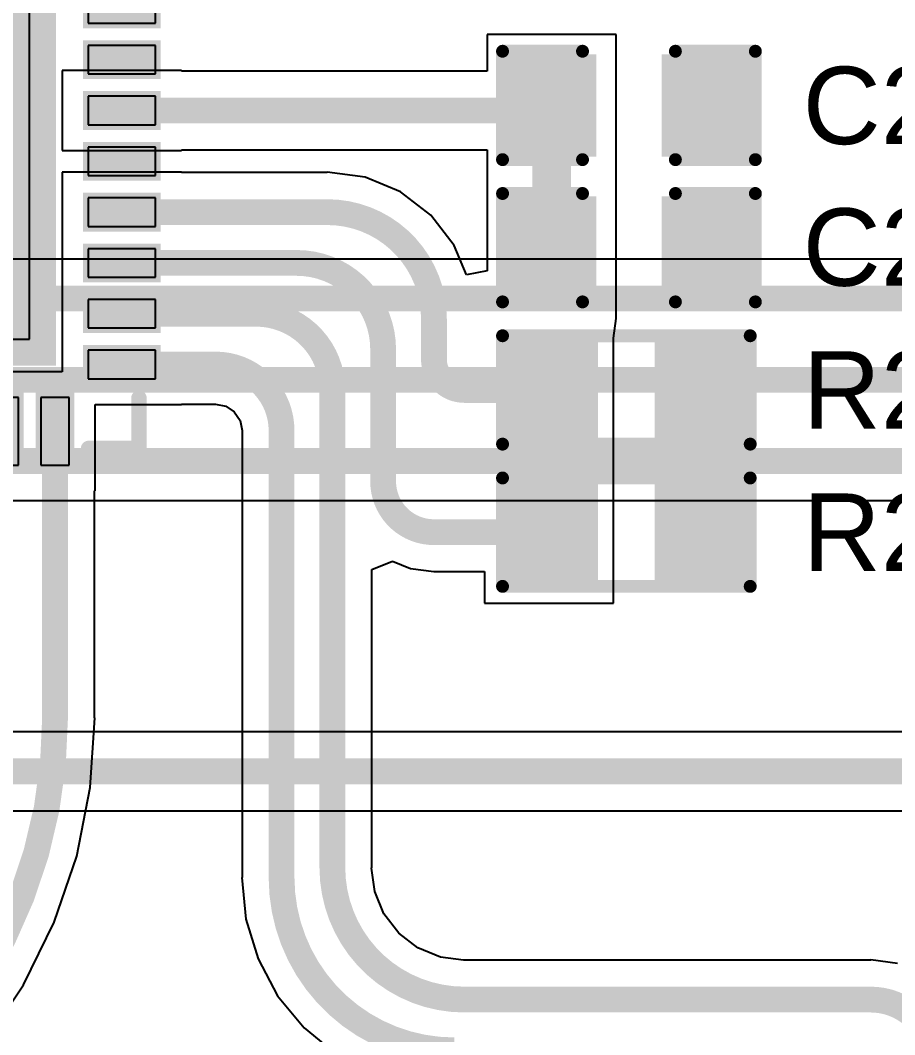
# Model space of a CAD drawing. Header units: inches. Extents: x -0.03 to 9.71, y 0.01 to 4.44.
# Drawn here: x 1.0405 to 1.3794, y 1.5218 to 1.9149 of the extents above; entities that cross this region are included whole.
import ezdxf

# ---------------------------------------------------------------- set-up
doc = ezdxf.new("R2010")
doc.units = ezdxf.units.IN
doc.header["$MEASUREMENT"] = 0
for name, color, linetype in [('Bottom Layer', 5, 'Continuous'), ('Top Layer', 1, 'Continuous'), ('Top Overlay', 2, 'Continuous'), ('Top Paste', 8, 'Continuous'), ('Top Solder', 216, 'Continuous')]:
    doc.layers.add(name, color=color, linetype=linetype)
doc.styles.add('Arial', font='', dxfattribs={"height": 0.2})
doc.styles.get('Arial').set_extended_font_data('Arial')

# ---------------------------------------------------------------- blocks, each defined once
blk = doc.blocks.new('40_LFCSP_WQ__6_6__6')
at = {"layer": 'Top Layer'}
for points in [[(-0.08307, 0.12756), (-0.08307, 0.10138), (-0.09409, 0.10138), (-0.09409, 0.12756)], [(-0.06339, 0.12756), (-0.06339, 0.10138), (-0.07441, 0.10138), (-0.07441, 0.12756)], [(-0.0437, 0.12756), (-0.0437, 0.10138), (-0.05472, 0.10138), (-0.05472, 0.12756)], [(-0.02402, 0.12756), (-0.02402, 0.10138), (-0.03504, 0.10138), (-0.03504, 0.12756)], [(-0.00433, 0.12756), (-0.00433, 0.10138), (-0.01535, 0.10138), (-0.01535, 0.12756)], [(0.01535, 0.12756), (0.01535, 0.10138), (0.00433, 0.10138), (0.00433, 0.12756)], [(0.03504, 0.12756), (0.03504, 0.10138), (0.02402, 0.10138), (0.02402, 0.12756)], [(0.05472, 0.12756), (0.05472, 0.10138), (0.0437, 0.10138), (0.0437, 0.12756)], [(0.07441, 0.12756), (0.07441, 0.10138), (0.06339, 0.10138), (0.06339, 0.12756)], [(0.09409, 0.12756), (0.09409, 0.10138), (0.08307, 0.10138), (0.08307, 0.12756)], [(-0.10138, 0.09409), (-0.10138, 0.08307), (-0.12756, 0.08307), (-0.12756, 0.09409)], [(0.12756, 0.09409), (0.12756, 0.08307), (0.10138, 0.08307), (0.10138, 0.09409)], [(0.08701, 0.08701), (0.08701, -0.08701), (-0.08701, -0.08701), (-0.08701, 0.08701)], [(-0.10138, 0.07441), (-0.10138, 0.06339), (-0.12756, 0.06339), (-0.12756, 0.07441)], [(0.12756, 0.07441), (0.12756, 0.06339), (0.10138, 0.06339), (0.10138, 0.07441)], [(-0.10138, 0.05472), (-0.10138, 0.0437), (-0.12756, 0.0437), (-0.12756, 0.05472)], [(0.12756, 0.05472), (0.12756, 0.0437), (0.10138, 0.0437), (0.10138, 0.05472)], [(-0.10138, 0.03504), (-0.10138, 0.02402), (-0.12756, 0.02402), (-0.12756, 0.03504)], [(0.12756, 0.03504), (0.12756, 0.02402), (0.10138, 0.02402), (0.10138, 0.03504)], [(-0.10138, 0.01535), (-0.10138, 0.00433), (-0.12756, 0.00433), (-0.12756, 0.01535)], [(0.12756, 0.01535), (0.12756, 0.00433), (0.10138, 0.00433), (0.10138, 0.01535)], [(-0.10138, -0.00433), (-0.10138, -0.01535), (-0.12756, -0.01535), (-0.12756, -0.00433)], [(0.12756, -0.00433), (0.12756, -0.01535), (0.10138, -0.01535), (0.10138, -0.00433)], [(-0.10138, -0.02402), (-0.10138, -0.03504), (-0.12756, -0.03504), (-0.12756, -0.02402)], [(0.12756, -0.02402), (0.12756, -0.03504), (0.10138, -0.03504), (0.10138, -0.02402)], [(-0.10138, -0.0437), (-0.10138, -0.05472), (-0.12756, -0.05472), (-0.12756, -0.0437)], [(0.12756, -0.0437), (0.12756, -0.05472), (0.10138, -0.05472), (0.10138, -0.0437)], [(-0.10138, -0.06339), (-0.10138, -0.07441), (-0.12756, -0.07441), (-0.12756, -0.06339)], [(0.12756, -0.06339), (0.12756, -0.07441), (0.10138, -0.07441), (0.10138, -0.06339)], [(-0.10138, -0.08307), (-0.10138, -0.09409), (-0.12756, -0.09409), (-0.12756, -0.08307)], [(0.12756, -0.08307), (0.12756, -0.09409), (0.10138, -0.09409), (0.10138, -0.08307)], [(-0.08307, -0.10138), (-0.08307, -0.12756), (-0.09409, -0.12756), (-0.09409, -0.10138)], [(-0.06339, -0.10138), (-0.06339, -0.12756), (-0.07441, -0.12756), (-0.07441, -0.10138)], [(-0.0437, -0.10138), (-0.0437, -0.12756), (-0.05472, -0.12756), (-0.05472, -0.10138)], [(-0.02402, -0.10138), (-0.02402, -0.12756), (-0.03504, -0.12756), (-0.03504, -0.10138)], [(-0.00433, -0.10138), (-0.00433, -0.12756), (-0.01535, -0.12756), (-0.01535, -0.10138)], [(0.01535, -0.10138), (0.01535, -0.12756), (0.00433, -0.12756), (0.00433, -0.10138)], [(0.03504, -0.10138), (0.03504, -0.12756), (0.02402, -0.12756), (0.02402, -0.10138)], [(0.05472, -0.10138), (0.05472, -0.12756), (0.0437, -0.12756), (0.0437, -0.10138)], [(0.07441, -0.10138), (0.07441, -0.12756), (0.06339, -0.12756), (0.06339, -0.10138)], [(0.09409, -0.10138), (0.09409, -0.12756), (0.08307, -0.12756), (0.08307, -0.10138)]]:
    blk.add_hatch(color=1, dxfattribs=at).paths.add_polyline_path(points)
at = {"layer": 'Top Solder'}
for points in [[(-0.08107, 0.12956), (-0.08107, 0.09938), (-0.09609, 0.09938), (-0.09609, 0.12956)], [(-0.06139, 0.12956), (-0.06139, 0.09938), (-0.07641, 0.09938), (-0.07641, 0.12956)], [(-0.0417, 0.12956), (-0.0417, 0.09938), (-0.05672, 0.09938), (-0.05672, 0.12956)], [(-0.02202, 0.12956), (-0.02202, 0.09938), (-0.03704, 0.09938), (-0.03704, 0.12956)], [(-0.00233, 0.12956), (-0.00233, 0.09938), (-0.01735, 0.09938), (-0.01735, 0.12956)], [(0.01735, 0.12956), (0.01735, 0.09938), (0.00233, 0.09938), (0.00233, 0.12956)], [(0.03704, 0.12956), (0.03704, 0.09938), (0.02202, 0.09938), (0.02202, 0.12956)], [(0.05672, 0.12956), (0.05672, 0.09938), (0.0417, 0.09938), (0.0417, 0.12956)], [(0.07641, 0.12956), (0.07641, 0.09938), (0.06139, 0.09938), (0.06139, 0.12956)], [(0.09609, 0.12956), (0.09609, 0.09938), (0.08107, 0.09938), (0.08107, 0.12956)], [(-0.09938, 0.09609), (-0.09938, 0.08107), (-0.12956, 0.08107), (-0.12956, 0.09609)], [(0.12956, 0.09609), (0.12956, 0.08107), (0.09938, 0.08107), (0.09938, 0.09609)], [(0.08901, 0.08901), (0.08901, -0.08901), (-0.08901, -0.08901), (-0.08901, 0.08901)], [(-0.09938, 0.07641), (-0.09938, 0.06139), (-0.12956, 0.06139), (-0.12956, 0.07641)], [(0.12956, 0.07641), (0.12956, 0.06139), (0.09938, 0.06139), (0.09938, 0.07641)], [(-0.09938, 0.05672), (-0.09938, 0.0417), (-0.12956, 0.0417), (-0.12956, 0.05672)], [(0.12956, 0.05672), (0.12956, 0.0417), (0.09938, 0.0417), (0.09938, 0.05672)], [(-0.09938, 0.03704), (-0.09938, 0.02202), (-0.12956, 0.02202), (-0.12956, 0.03704)], [(0.12956, 0.03704), (0.12956, 0.02202), (0.09938, 0.02202), (0.09938, 0.03704)], [(-0.09938, 0.01735), (-0.09938, 0.00233), (-0.12956, 0.00233), (-0.12956, 0.01735)], [(0.12956, 0.01735), (0.12956, 0.00233), (0.09938, 0.00233), (0.09938, 0.01735)], [(-0.09938, -0.00233), (-0.09938, -0.01735), (-0.12956, -0.01735), (-0.12956, -0.00233)], [(0.12956, -0.00233), (0.12956, -0.01735), (0.09938, -0.01735), (0.09938, -0.00233)], [(-0.09938, -0.02202), (-0.09938, -0.03704), (-0.12956, -0.03704), (-0.12956, -0.02202)], [(0.12956, -0.02202), (0.12956, -0.03704), (0.09938, -0.03704), (0.09938, -0.02202)], [(-0.09938, -0.0417), (-0.09938, -0.05672), (-0.12956, -0.05672), (-0.12956, -0.0417)], [(0.12956, -0.0417), (0.12956, -0.05672), (0.09938, -0.05672), (0.09938, -0.0417)], [(-0.09938, -0.06139), (-0.09938, -0.07641), (-0.12956, -0.07641), (-0.12956, -0.06139)], [(0.12956, -0.06139), (0.12956, -0.07641), (0.09938, -0.07641), (0.09938, -0.06139)], [(-0.09938, -0.08107), (-0.09938, -0.09609), (-0.12956, -0.09609), (-0.12956, -0.08107)], [(0.12956, -0.08107), (0.12956, -0.09609), (0.09938, -0.09609), (0.09938, -0.08107)], [(-0.08107, -0.09938), (-0.08107, -0.12956), (-0.09609, -0.12956), (-0.09609, -0.09938)], [(-0.06139, -0.09938), (-0.06139, -0.12956), (-0.07641, -0.12956), (-0.07641, -0.09938)], [(-0.0417, -0.09938), (-0.0417, -0.12956), (-0.05672, -0.12956), (-0.05672, -0.09938)], [(-0.02202, -0.09938), (-0.02202, -0.12956), (-0.03704, -0.12956), (-0.03704, -0.09938)], [(-0.00233, -0.09938), (-0.00233, -0.12956), (-0.01735, -0.12956), (-0.01735, -0.09938)], [(0.01735, -0.09938), (0.01735, -0.12956), (0.00233, -0.12956), (0.00233, -0.09938)], [(0.03704, -0.09938), (0.03704, -0.12956), (0.02202, -0.12956), (0.02202, -0.09938)], [(0.05672, -0.09938), (0.05672, -0.12956), (0.0417, -0.12956), (0.0417, -0.09938)], [(0.07641, -0.09938), (0.07641, -0.12956), (0.06139, -0.12956), (0.06139, -0.09938)], [(0.09609, -0.09938), (0.09609, -0.12956), (0.08107, -0.12956), (0.08107, -0.09938)]]:
    blk.add_hatch(color=216, dxfattribs=at).paths.add_polyline_path(points)
at = {"layer": 'Top Overlay'}
for points, const_width in [([(-0.12111, 0.12111), (-0.10159, 0.12111)], 0.006), ([(-0.12111, 0.12111), (-0.12111, 0.10159)], 0.006), ([(0.10159, 0.12111), (0.12111, 0.12111)], 0.006), ([(0.12111, 0.12111), (0.12111, 0.10159)], 0.006), ([(-0.13847, 0.09358), (-0.13847, 0.08358)], 0.005), ([(-0.13847, 0.09358), (-0.13347, 0.08858)], 0.005), ([(-0.13347, 0.08858), (-0.13847, 0.08358)], 0.005), ([(-0.12111, -0.10159), (-0.12111, -0.12111)], 0.006), ([(0.12111, -0.10159), (0.12111, -0.12111)], 0.006), ([(-0.12111, -0.12111), (-0.10159, -0.12111)], 0.006), ([(0.10159, -0.12111), (0.12111, -0.12111)], 0.006)]:
    blk.add_lwpolyline(points, dxfattribs=dict(at, const_width=const_width))
for points, const_width in [([(-0.12261, 0.12111, 1), (-0.11961, 0.12111, 1)], 0.003), ([(-0.12261, 0.12111, 1), (-0.11961, 0.12111, 1)], 0.003), ([(-0.10309, 0.12111, 1), (-0.10009, 0.12111, 1)], 0.003), ([(0.10009, 0.12111, 1), (0.10309, 0.12111, 1)], 0.003), ([(0.11961, 0.12111, 1), (0.12261, 0.12111, 1)], 0.003), ([(0.11961, 0.12111, 1), (0.12261, 0.12111, 1)], 0.003), ([(-0.12261, 0.10159, 1), (-0.11961, 0.10159, 1)], 0.003), ([(0.11961, 0.10159, 1), (0.12261, 0.10159, 1)], 0.003), ([(-0.13972, 0.09358, 1), (-0.13722, 0.09358, 1)], 0.0025), ([(-0.13972, 0.09358, 1), (-0.13722, 0.09358, 1)], 0.0025), ([(-0.13472, 0.08858, 1), (-0.13222, 0.08858, 1)], 0.0025), ([(-0.13472, 0.08858, 1), (-0.13222, 0.08858, 1)], 0.0025), ([(-0.13972, 0.08358, 1), (-0.13722, 0.08358, 1)], 0.0025), ([(-0.13972, 0.08358, 1), (-0.13722, 0.08358, 1)], 0.0025), ([(-0.12261, -0.10159, 1), (-0.11961, -0.10159, 1)], 0.003), ([(0.11961, -0.10159, 1), (0.12261, -0.10159, 1)], 0.003), ([(-0.12261, -0.12111, 1), (-0.11961, -0.12111, 1)], 0.003), ([(-0.12261, -0.12111, 1), (-0.11961, -0.12111, 1)], 0.003), ([(-0.10309, -0.12111, 1), (-0.10009, -0.12111, 1)], 0.003), ([(0.10009, -0.12111, 1), (0.10309, -0.12111, 1)], 0.003), ([(0.11961, -0.12111, 1), (0.12261, -0.12111, 1)], 0.003), ([(0.11961, -0.12111, 1), (0.12261, -0.12111, 1)], 0.003)]:
    blk.add_lwpolyline(points, format="xyb", close=True, dxfattribs=dict(at, const_width=const_width))
at = {"layer": 'Top Paste'}
for p, q in [((-0.09409, 0.12756), (-0.09409, 0.10138)), ((-0.08307, 0.12756), (-0.09409, 0.12756)), ((-0.08307, 0.10138), (-0.08307, 0.12756)), ((-0.07441, 0.12756), (-0.07441, 0.10138)), ((-0.06339, 0.12756), (-0.07441, 0.12756)), ((-0.06339, 0.10138), (-0.06339, 0.12756)), ((-0.05472, 0.12756), (-0.05472, 0.10138)), ((-0.0437, 0.12756), (-0.05472, 0.12756)), ((-0.0437, 0.10138), (-0.0437, 0.12756)), ((-0.03504, 0.12756), (-0.03504, 0.10138)), ((-0.02402, 0.12756), (-0.03504, 0.12756)), ((-0.02402, 0.10138), (-0.02402, 0.12756)), ((-0.01535, 0.12756), (-0.01535, 0.10138)), ((-0.00433, 0.12756), (-0.01535, 0.12756)), ((-0.00433, 0.10138), (-0.00433, 0.12756)), ((0.01535, 0.12756), (0.00433, 0.12756)), ((0.00433, 0.12756), (0.00433, 0.10138)), ((0.01535, 0.10138), (0.01535, 0.12756)), ((0.03504, 0.12756), (0.02402, 0.12756)), ((0.02402, 0.12756), (0.02402, 0.10138)), ((0.03504, 0.10138), (0.03504, 0.12756)), ((0.05472, 0.12756), (0.0437, 0.12756)), ((0.0437, 0.12756), (0.0437, 0.10138)), ((0.05472, 0.10138), (0.05472, 0.12756)), ((0.07441, 0.12756), (0.06339, 0.12756)), ((0.06339, 0.12756), (0.06339, 0.10138)), ((0.07441, 0.10138), (0.07441, 0.12756)), ((0.08307, 0.12756), (0.08307, 0.10138)), ((0.09409, 0.12756), (0.08307, 0.12756)), ((0.09409, 0.10138), (0.09409, 0.12756)), ((-0.09409, 0.10138), (-0.08307, 0.10138)), ((-0.07441, 0.10138), (-0.06339, 0.10138)), ((-0.05472, 0.10138), (-0.0437, 0.10138)), ((-0.03504, 0.10138), (-0.02402, 0.10138)), ((-0.01535, 0.10138), (-0.00433, 0.10138)), ((0.00433, 0.10138), (0.01535, 0.10138)), ((0.02402, 0.10138), (0.03504, 0.10138)), ((0.0437, 0.10138), (0.05472, 0.10138)), ((0.06339, 0.10138), (0.07441, 0.10138)), ((0.08307, 0.10138), (0.09409, 0.10138)), ((-0.12756, 0.09409), (-0.12756, 0.08307)), ((-0.10138, 0.09409), (-0.12756, 0.09409)), ((-0.10138, 0.08307), (-0.10138, 0.09409)), ((0.10138, 0.09409), (0.10138, 0.08307)), ((0.12756, 0.09409), (0.10138, 0.09409)), ((0.12756, 0.08307), (0.12756, 0.09409)), ((-0.12756, 0.08307), (-0.10138, 0.08307)), ((0.10138, 0.08307), (0.12756, 0.08307)), ((-0.07874, 0.07874), (-0.07874, -0.07874)), ((0.07874, 0.07874), (-0.07874, 0.07874)), ((0.07874, -0.07874), (0.07874, 0.07874)), ((-0.12756, 0.07441), (-0.12756, 0.06339)), ((-0.10138, 0.07441), (-0.12756, 0.07441)), ((-0.10138, 0.06339), (-0.10138, 0.07441)), ((0.10138, 0.07441), (0.10138, 0.06339)), ((0.12756, 0.07441), (0.10138, 0.07441)), ((0.12756, 0.06339), (0.12756, 0.07441)), ((-0.12756, 0.06339), (-0.10138, 0.06339)), ((0.10138, 0.06339), (0.12756, 0.06339)), ((-0.10138, 0.05472), (-0.12756, 0.05472)), ((-0.12756, 0.05472), (-0.12756, 0.0437)), ((-0.10138, 0.0437), (-0.10138, 0.05472)), ((0.10138, 0.05472), (0.10138, 0.0437)), ((0.12756, 0.05472), (0.10138, 0.05472)), ((0.12756, 0.0437), (0.12756, 0.05472)), ((-0.12756, 0.0437), (-0.10138, 0.0437)), ((0.10138, 0.0437), (0.12756, 0.0437)), ((-0.10138, 0.03504), (-0.12756, 0.03504)), ((-0.12756, 0.03504), (-0.12756, 0.02402)), ((-0.10138, 0.02402), (-0.10138, 0.03504)), ((0.10138, 0.03504), (0.10138, 0.02402)), ((0.12756, 0.03504), (0.10138, 0.03504)), ((0.12756, 0.02402), (0.12756, 0.03504)), ((-0.12756, 0.02402), (-0.10138, 0.02402)), ((0.10138, 0.02402), (0.12756, 0.02402)), ((-0.10138, 0.01535), (-0.12756, 0.01535)), ((-0.12756, 0.01535), (-0.12756, 0.00433)), ((-0.10138, 0.00433), (-0.10138, 0.01535)), ((0.10138, 0.01535), (0.10138, 0.00433)), ((0.12756, 0.01535), (0.10138, 0.01535)), ((0.12756, 0.00433), (0.12756, 0.01535)), ((-0.12756, 0.00433), (-0.10138, 0.00433)), ((0.10138, 0.00433), (0.12756, 0.00433)), ((-0.10138, -0.00433), (-0.12756, -0.00433)), ((-0.12756, -0.00433), (-0.12756, -0.01535)), ((-0.10138, -0.01535), (-0.10138, -0.00433)), ((0.10138, -0.00433), (0.10138, -0.01535)), ((0.12756, -0.00433), (0.10138, -0.00433)), ((0.12756, -0.01535), (0.12756, -0.00433)), ((-0.12756, -0.01535), (-0.10138, -0.01535)), ((0.10138, -0.01535), (0.12756, -0.01535)), ((-0.10138, -0.02402), (-0.12756, -0.02402)), ((-0.12756, -0.02402), (-0.12756, -0.03504)), ((-0.10138, -0.03504), (-0.10138, -0.02402)), ((0.10138, -0.02402), (0.10138, -0.03504)), ((0.12756, -0.02402), (0.10138, -0.02402)), ((0.12756, -0.03504), (0.12756, -0.02402)), ((-0.12756, -0.03504), (-0.10138, -0.03504)), ((0.10138, -0.03504), (0.12756, -0.03504)), ((-0.10138, -0.0437), (-0.12756, -0.0437)), ((-0.12756, -0.0437), (-0.12756, -0.05472)), ((-0.10138, -0.05472), (-0.10138, -0.0437)), ((0.10138, -0.0437), (0.10138, -0.05472)), ((0.12756, -0.0437), (0.10138, -0.0437)), ((0.12756, -0.05472), (0.12756, -0.0437)), ((-0.12756, -0.05472), (-0.10138, -0.05472)), ((0.10138, -0.05472), (0.12756, -0.05472)), ((-0.10138, -0.06339), (-0.12756, -0.06339)), ((-0.12756, -0.06339), (-0.12756, -0.07441)), ((-0.10138, -0.07441), (-0.10138, -0.06339)), ((0.12756, -0.06339), (0.10138, -0.06339)), ((0.10138, -0.06339), (0.10138, -0.07441)), ((0.12756, -0.07441), (0.12756, -0.06339)), ((-0.12756, -0.07441), (-0.10138, -0.07441)), ((0.10138, -0.07441), (0.12756, -0.07441)), ((-0.07874, -0.07874), (0.07874, -0.07874)), ((-0.10138, -0.08307), (-0.12756, -0.08307)), ((-0.12756, -0.08307), (-0.12756, -0.09409)), ((-0.10138, -0.09409), (-0.10138, -0.08307)), ((0.12756, -0.08307), (0.10138, -0.08307)), ((0.10138, -0.08307), (0.10138, -0.09409)), ((0.12756, -0.09409), (0.12756, -0.08307)), ((-0.12756, -0.09409), (-0.10138, -0.09409)), ((0.10138, -0.09409), (0.12756, -0.09409)), ((-0.08307, -0.10138), (-0.09409, -0.10138)), ((-0.09409, -0.10138), (-0.09409, -0.12756)), ((-0.08307, -0.12756), (-0.08307, -0.10138)), ((-0.06339, -0.10138), (-0.07441, -0.10138)), ((-0.07441, -0.10138), (-0.07441, -0.12756)), ((-0.06339, -0.12756), (-0.06339, -0.10138)), ((-0.0437, -0.10138), (-0.05472, -0.10138)), ((-0.05472, -0.10138), (-0.05472, -0.12756)), ((-0.0437, -0.12756), (-0.0437, -0.10138)), ((-0.02402, -0.10138), (-0.03504, -0.10138)), ((-0.03504, -0.10138), (-0.03504, -0.12756)), ((-0.02402, -0.12756), (-0.02402, -0.10138)), ((-0.00433, -0.10138), (-0.01535, -0.10138)), ((-0.01535, -0.10138), (-0.01535, -0.12756)), ((-0.00433, -0.12756), (-0.00433, -0.10138)), ((0.01535, -0.10138), (0.00433, -0.10138)), ((0.00433, -0.10138), (0.00433, -0.12756)), ((0.01535, -0.12756), (0.01535, -0.10138)), ((0.03504, -0.10138), (0.02402, -0.10138)), ((0.02402, -0.10138), (0.02402, -0.12756)), ((0.03504, -0.12756), (0.03504, -0.10138)), ((0.05472, -0.10138), (0.0437, -0.10138)), ((0.0437, -0.10138), (0.0437, -0.12756)), ((0.05472, -0.12756), (0.05472, -0.10138)), ((0.07441, -0.10138), (0.06339, -0.10138)), ((0.06339, -0.10138), (0.06339, -0.12756)), ((0.07441, -0.12756), (0.07441, -0.10138)), ((0.08307, -0.10138), (0.08307, -0.12756)), ((0.09409, -0.10138), (0.08307, -0.10138)), ((0.09409, -0.12756), (0.09409, -0.10138)), ((-0.09409, -0.12756), (-0.08307, -0.12756)), ((-0.07441, -0.12756), (-0.06339, -0.12756)), ((-0.05472, -0.12756), (-0.0437, -0.12756)), ((-0.03504, -0.12756), (-0.02402, -0.12756)), ((-0.01535, -0.12756), (-0.00433, -0.12756)), ((0.00433, -0.12756), (0.01535, -0.12756)), ((0.02402, -0.12756), (0.03504, -0.12756)), ((0.0437, -0.12756), (0.05472, -0.12756)), ((0.06339, -0.12756), (0.07441, -0.12756)), ((0.08307, -0.12756), (0.09409, -0.12756))]:
    blk.add_line(p, q, dxfattribs=at)
blk = doc.blocks.new('R___0603_68')
at = {"layer": 'Top Layer'}
for points in [[(-0.015, 0.0175), (-0.015, -0.0175), (-0.045, -0.0175), (-0.045, 0.0175)], [(0.045, 0.0175), (0.045, -0.0175), (0.015, -0.0175), (0.015, 0.0175)]]:
    blk.add_hatch(color=1, dxfattribs=at).paths.add_polyline_path(points)
at = {"layer": 'Top Paste'}
for points in [[(-0.015, 0.0175), (-0.015, -0.0175), (-0.045, -0.0175), (-0.045, 0.0175)], [(0.045, 0.0175), (0.045, -0.0175), (0.015, -0.0175), (0.015, 0.0175)]]:
    blk.add_hatch(color=8, dxfattribs=at).paths.add_polyline_path(points)
at = {"layer": 'Top Solder'}
for points in [[(-0.011, 0.0215), (-0.011, -0.0215), (-0.049, -0.0215), (-0.049, 0.0215)], [(0.049, 0.0215), (0.049, -0.0215), (0.011, -0.0215), (0.011, 0.0215)]]:
    blk.add_hatch(color=216, dxfattribs=at).paths.add_polyline_path(points)
at = {"layer": 'Top Overlay', "const_width": 0.005}
for points in [[(-0.048, 0.021), (0.048, 0.021)], [(-0.048, -0.021), (-0.048, 0.021)], [(0.048, -0.021), (0.048, 0.021)], [(-0.048, -0.021), (0.048, -0.021)]]:
    blk.add_lwpolyline(points, dxfattribs=at)
at = {"layer": 'Top Overlay', "const_width": 0.0025}
for points in [[(-0.04925, 0.021, 1), (-0.04675, 0.021, 1)], [(-0.04925, 0.021, 1), (-0.04675, 0.021, 1)], [(0.04675, 0.021, 1), (0.04925, 0.021, 1)], [(0.04675, 0.021, 1), (0.04925, 0.021, 1)], [(-0.04925, -0.021, 1), (-0.04675, -0.021, 1)], [(-0.04925, -0.021, 1), (-0.04675, -0.021, 1)], [(0.04675, -0.021, 1), (0.04925, -0.021, 1)], [(0.04675, -0.021, 1), (0.04925, -0.021, 1)]]:
    blk.add_lwpolyline(points, format="xyb", close=True, dxfattribs=at)
blk = doc.blocks.new('R___0603_69')
at = {"layer": 'Top Layer'}
for points in [[(-0.015, 0.0175), (-0.015, -0.0175), (-0.045, -0.0175), (-0.045, 0.0175)], [(0.045, 0.0175), (0.045, -0.0175), (0.015, -0.0175), (0.015, 0.0175)]]:
    blk.add_hatch(color=1, dxfattribs=at).paths.add_polyline_path(points)
at = {"layer": 'Top Paste'}
for points in [[(-0.015, 0.0175), (-0.015, -0.0175), (-0.045, -0.0175), (-0.045, 0.0175)], [(0.045, 0.0175), (0.045, -0.0175), (0.015, -0.0175), (0.015, 0.0175)]]:
    blk.add_hatch(color=8, dxfattribs=at).paths.add_polyline_path(points)
at = {"layer": 'Top Solder'}
for points in [[(-0.011, 0.0215), (-0.011, -0.0215), (-0.049, -0.0215), (-0.049, 0.0215)], [(0.049, 0.0215), (0.049, -0.0215), (0.011, -0.0215), (0.011, 0.0215)]]:
    blk.add_hatch(color=216, dxfattribs=at).paths.add_polyline_path(points)
at = {"layer": 'Top Overlay', "const_width": 0.005}
for points in [[(0.048, 0.021), (-0.048, 0.021)], [(-0.048, 0.021), (-0.048, -0.021)], [(0.048, 0.021), (0.048, -0.021)], [(0.048, -0.021), (-0.048, -0.021)]]:
    blk.add_lwpolyline(points, dxfattribs=at)
at = {"layer": 'Top Overlay', "const_width": 0.0025}
for points in [[(-0.04925, 0.021, 1), (-0.04675, 0.021, 1)], [(-0.04925, 0.021, 1), (-0.04675, 0.021, 1)], [(0.04675, 0.021, 1), (0.04925, 0.021, 1)], [(0.04675, 0.021, 1), (0.04925, 0.021, 1)], [(-0.04925, -0.021, 1), (-0.04675, -0.021, 1)], [(-0.04925, -0.021, 1), (-0.04675, -0.021, 1)], [(0.04675, -0.021, 1), (0.04925, -0.021, 1)], [(0.04675, -0.021, 1), (0.04925, -0.021, 1)]]:
    blk.add_lwpolyline(points, format="xyb", close=True, dxfattribs=at)
blk = doc.blocks.new('C___0603_173')
at = {"layer": 'Top Layer'}
for points in [[(-0.015, 0.0175), (-0.015, -0.0175), (-0.045, -0.0175), (-0.045, 0.0175)], [(0.045, 0.0175), (0.045, -0.0175), (0.015, -0.0175), (0.015, 0.0175)]]:
    blk.add_hatch(color=1, dxfattribs=at).paths.add_polyline_path(points)
at = {"layer": 'Top Paste'}
for points in [[(-0.015, 0.0175), (-0.015, -0.0175), (-0.045, -0.0175), (-0.045, 0.0175)], [(0.045, 0.0175), (0.045, -0.0175), (0.015, -0.0175), (0.015, 0.0175)]]:
    blk.add_hatch(color=8, dxfattribs=at).paths.add_polyline_path(points)
at = {"layer": 'Top Solder'}
for points in [[(-0.01264, 0.01986), (-0.01264, -0.01986), (-0.04736, -0.01986), (-0.04736, 0.01986)], [(0.04736, 0.01986), (0.04736, -0.01986), (0.01264, -0.01986), (0.01264, 0.01986)]]:
    blk.add_hatch(color=216, dxfattribs=at).paths.add_polyline_path(points)
at = {"layer": 'Top Overlay', "const_width": 0.005}
for points in [[(-0.018, 0.021), (-0.049, 0.021)], [(-0.049, 0.021), (-0.049, -0.021)], [(0.049, 0.021), (0.018, 0.021)], [(0.049, 0.021), (0.049, -0.021)], [(-0.018, -0.021), (-0.049, -0.021)], [(0.049, -0.021), (0.018, -0.021)]]:
    blk.add_lwpolyline(points, dxfattribs=at)
at = {"layer": 'Top Overlay', "const_width": 0.0025}
for points in [[(-0.05025, 0.021, 1), (-0.04775, 0.021, 1)], [(-0.05025, 0.021, 1), (-0.04775, 0.021, 1)], [(-0.01925, 0.021, 1), (-0.01675, 0.021, 1)], [(0.01675, 0.021, 1), (0.01925, 0.021, 1)], [(0.04775, 0.021, 1), (0.05025, 0.021, 1)], [(0.04775, 0.021, 1), (0.05025, 0.021, 1)], [(-0.05025, -0.021, 1), (-0.04775, -0.021, 1)], [(-0.05025, -0.021, 1), (-0.04775, -0.021, 1)], [(-0.01925, -0.021, 1), (-0.01675, -0.021, 1)], [(0.01675, -0.021, 1), (0.01925, -0.021, 1)], [(0.04775, -0.021, 1), (0.05025, -0.021, 1)], [(0.04775, -0.021, 1), (0.05025, -0.021, 1)]]:
    blk.add_lwpolyline(points, format="xyb", close=True, dxfattribs=at)
blk = doc.blocks.new('C___0603_174')
at = {"layer": 'Top Layer'}
for points in [[(-0.015, 0.0175), (-0.015, -0.0175), (-0.045, -0.0175), (-0.045, 0.0175)], [(0.045, 0.0175), (0.045, -0.0175), (0.015, -0.0175), (0.015, 0.0175)]]:
    blk.add_hatch(color=1, dxfattribs=at).paths.add_polyline_path(points)
at = {"layer": 'Top Paste'}
for points in [[(-0.015, 0.0175), (-0.015, -0.0175), (-0.045, -0.0175), (-0.045, 0.0175)], [(0.045, 0.0175), (0.045, -0.0175), (0.015, -0.0175), (0.015, 0.0175)]]:
    blk.add_hatch(color=8, dxfattribs=at).paths.add_polyline_path(points)
at = {"layer": 'Top Solder'}
for points in [[(-0.01264, 0.01986), (-0.01264, -0.01986), (-0.04736, -0.01986), (-0.04736, 0.01986)], [(0.04736, 0.01986), (0.04736, -0.01986), (0.01264, -0.01986), (0.01264, 0.01986)]]:
    blk.add_hatch(color=216, dxfattribs=at).paths.add_polyline_path(points)
at = {"layer": 'Top Overlay', "const_width": 0.005}
for points in [[(-0.018, 0.021), (-0.049, 0.021)], [(-0.049, 0.021), (-0.049, -0.021)], [(0.049, 0.021), (0.018, 0.021)], [(0.049, 0.021), (0.049, -0.021)], [(-0.018, -0.021), (-0.049, -0.021)], [(0.049, -0.021), (0.018, -0.021)]]:
    blk.add_lwpolyline(points, dxfattribs=at)
at = {"layer": 'Top Overlay', "const_width": 0.0025}
for points in [[(-0.05025, 0.021, 1), (-0.04775, 0.021, 1)], [(-0.05025, 0.021, 1), (-0.04775, 0.021, 1)], [(-0.01925, 0.021, 1), (-0.01675, 0.021, 1)], [(0.01675, 0.021, 1), (0.01925, 0.021, 1)], [(0.04775, 0.021, 1), (0.05025, 0.021, 1)], [(0.04775, 0.021, 1), (0.05025, 0.021, 1)], [(-0.05025, -0.021, 1), (-0.04775, -0.021, 1)], [(-0.05025, -0.021, 1), (-0.04775, -0.021, 1)], [(-0.01925, -0.021, 1), (-0.01675, -0.021, 1)], [(0.01675, -0.021, 1), (0.01925, -0.021, 1)], [(0.04775, -0.021, 1), (0.05025, -0.021, 1)], [(0.04775, -0.021, 1), (0.05025, -0.021, 1)]]:
    blk.add_lwpolyline(points, format="xyb", close=True, dxfattribs=at)

msp = doc.modelspace()

# ---------------------------------------------------------------- linework, layer by layer
at = {"layer": 'Bottom Layer'}
for p, q in [((1.89705, 1.82238), (0.72815, 1.82238)), ((0.88029, 1.7288), (1.96004, 1.7288)), ((1.77612, 1.63915), (0.88641, 1.63915)), ((0.88008, 1.60857), (2.52201, 1.60857))]:
    msp.add_line(p, q, dxfattribs=at)
at = {"layer": 'Bottom Layer', "const_width": 0.01}
for points in [[(0.7126, 1.80709), (1.9126, 1.80709)], [(0.74409, 1.77559), (1.94409, 1.77559)], [(0.77559, 1.7441), (1.97559, 1.7441)], [(0.88008, 1.62386), (2.53331, 1.62386)]]:
    msp.add_lwpolyline(points, dxfattribs=at)
at = {"layer": 'Top Layer'}
for p, q in [((1.27138, 1.90939), (1.22138, 1.90939)), ((1.22138, 1.90939), (1.22138, 1.89522)), ((1.27138, 1.85439), (1.27138, 1.90939)), ((1.10292, 1.89543), (1.05673, 1.89543)), ((1.05673, 1.89543), (1.05673, 1.86441)), ((1.10292, 1.89522), (1.10292, 1.89543)), ((1.22138, 1.89522), (1.10292, 1.89522)), ((1.05673, 1.86441), (1.10292, 1.86441)), ((1.10292, 1.86441), (1.10292, 1.86463)), ((1.10292, 1.86463), (1.22138, 1.86463)), ((1.22138, 1.86463), (1.22138, 1.85439)), ((1.10291, 1.85606), (1.05673, 1.85606)), ((1.05673, 1.85606), (1.05673, 1.82504)), ((1.10291, 1.85585), (1.10291, 1.85606)), ((1.15945, 1.85585), (1.10291, 1.85585)), ((1.17416, 1.8541), (1.15945, 1.85604)), ((1.15945, 1.85604), (1.15945, 1.85585)), ((1.18786, 1.84842), (1.17416, 1.8541)), ((1.22138, 1.85439), (1.22138, 1.85439)), ((1.22138, 1.85439), (1.22138, 1.85427)), ((1.22138, 1.85427), (1.22138, 1.85427)), ((1.22138, 1.85427), (1.22138, 1.81783)), ((1.27138, 1.85427), (1.27138, 1.85439)), ((1.27138, 1.85439), (1.27138, 1.85439)), ((1.27138, 1.80674), (1.27138, 1.85427)), ((1.27138, 1.85427), (1.27138, 1.85427)), ((1.19963, 1.83939), (1.18786, 1.84842)), ((1.20866, 1.82763), (1.19963, 1.83939)), ((1.05673, 1.82504), (1.05673, 1.7787)), ((1.21338, 1.81624), (1.20866, 1.82763)), ((1.22138, 1.81783), (1.21338, 1.81624)), ((1.27138, 1.79927), (1.27138, 1.80674)), ((1.27038, 1.79169), (1.27138, 1.79927)), ((1.27038, 1.74415), (1.27038, 1.79169)), ((1.05673, 1.7787), (0.95134, 1.7787)), ((1.06945, 1.73252), (1.06945, 1.76599)), ((1.06945, 1.76599), (1.10291, 1.76599)), ((1.10291, 1.76599), (1.10291, 1.7662)), ((1.10291, 1.7662), (1.11614, 1.7662)), ((1.11614, 1.7662), (1.11614, 1.7662)), ((1.11614, 1.7662), (1.11614, 1.76619)), ((1.11614, 1.76619), (1.12008, 1.76541)), ((1.12008, 1.76541), (1.12342, 1.76318)), ((1.12342, 1.76318), (1.12565, 1.75984)), ((1.12565, 1.75984), (1.12643, 1.75591)), ((1.12643, 1.75591), (1.12644, 1.75591)), ((1.12644, 1.75591), (1.12644, 1.75591)), ((1.12644, 1.75591), (1.12644, 1.58268)), ((1.27038, 1.74404), (1.27038, 1.74415)), ((1.27038, 1.74415), (1.27038, 1.74415)), ((1.27038, 1.68904), (1.27038, 1.74404)), ((1.27038, 1.74404), (1.27038, 1.74404)), ((1.06923, 1.64457), (1.06923, 1.73252)), ((1.06923, 1.73252), (1.06945, 1.73252)), ((1.17671, 1.70206), (1.18471, 1.70534)), ((1.17671, 1.58661), (1.17671, 1.70206)), ((1.18471, 1.70534), (1.19173, 1.70243)), ((1.19173, 1.70243), (1.20079, 1.70124)), ((1.20079, 1.70124), (1.20079, 1.70124)), ((1.20079, 1.70124), (1.22038, 1.70124)), ((1.22038, 1.70124), (1.22038, 1.68904)), ((1.22038, 1.68904), (1.27038, 1.68904)), ((1.06761, 1.61758), (1.06938, 1.64457)), ((1.06938, 1.64457), (1.06923, 1.64457)), ((1.06233, 1.59104), (1.06761, 1.61758)), ((1.05364, 1.56543), (1.06233, 1.59104)), ((1.17665, 1.58631), (1.17671, 1.58661)), ((1.17784, 1.5773), (1.17665, 1.58631)), ((1.12644, 1.58268), (1.12634, 1.58268)), ((1.12634, 1.58268), (1.12792, 1.56662)), ((1.12644, 1.58268), (1.12644, 1.58268)), ((1.18143, 1.56862), (1.17784, 1.5773)), ((1.18715, 1.56117), (1.18143, 1.56862)), ((1.04167, 1.54116), (1.05364, 1.56543)), ((1.12792, 1.56662), (1.1326, 1.55117)), ((1.1946, 1.55545), (1.18715, 1.56117)), ((1.20328, 1.55185), (1.1946, 1.55545)), ((1.1326, 1.55117), (1.14021, 1.53694)), ((1.21229, 1.55067), (1.20328, 1.55185)), ((1.2126, 1.55073), (1.21229, 1.55067)), ((1.37008, 1.55073), (1.2126, 1.55073)), ((1.38052, 1.5494), (1.37008, 1.55078)), ((1.37008, 1.55078), (1.37008, 1.55073)), ((1.02664, 1.51867), (1.04167, 1.54116)), ((1.14021, 1.53694), (1.15045, 1.52446)), ((1.15045, 1.52446), (1.16292, 1.51423))]:
    msp.add_line(p, q, dxfattribs=at)
for points, const_width in [([(1.24638, 1.82677), (1.24638, 1.88189)], 0.015), ([(1.0813, 1.87992), (1.24441, 1.87992)], 0.01), ([(1.0813, 1.84055), (1.15945, 1.84055)], 0.01), ([(1.0813, 1.82087), (1.14764, 1.82087)], 0.01), ([(1.0813, 1.80118), (1.13189, 1.80118)], 0.01), ([(1.13189, 1.80118), (1.13189, 1.80118)], 0.01), ([(1.20079, 1.78347), (1.20079, 1.79921)], 0.01), ([(1.1811, 1.73622), (1.1811, 1.7874)], 0.01), ([(1.0813, 1.7815), (1.11614, 1.7815)], 0.01), ([(1.16142, 1.58661), (1.16142, 1.77165)], 0.01), ([(1.2126, 1.77165), (1.24538, 1.77165)], 0.01), ([(1.24538, 1.77165), (1.24882, 1.77165)], 0.01), ([(1.05394, 1.64457), (1.05394, 1.75413)], 0.01), ([(1.14173, 1.58268), (1.14173, 1.75591)], 0.01), ([(1.20079, 1.71654), (1.24882, 1.71654)], 0.01), ([(1.2126, 1.53543), (1.37008, 1.53543)], 0.01)]:
    msp.add_lwpolyline(points, dxfattribs=dict(at, const_width=const_width))
for points, const_width in [([(1.24263, 1.88189, 1), (1.25013, 1.88189, 1)], 0.0075), ([(1.24388, 1.88189, 1), (1.24888, 1.88189, 1)], 0.005), ([(1.0788, 1.87992, 1), (1.0838, 1.87992, 1)], 0.005), ([(1.24191, 1.87992, 1), (1.24691, 1.87992, 1)], 0.005), ([(1.24191, 1.87992, 1), (1.24691, 1.87992, 1)], 0.005), ([(1.0788, 1.84055, 1), (1.0838, 1.84055, 1)], 0.005), ([(1.15695, 1.84055, 1), (1.16195, 1.84055, 1)], 0.005), ([(1.15695, 1.84055, 1), (1.16195, 1.84055, 1)], 0.005), ([(1.24263, 1.82677, 1), (1.25013, 1.82677, 1)], 0.0075), ([(1.0788, 1.82087, 1), (1.0838, 1.82087, 1)], 0.005), ([(1.14514, 1.82087, 1), (1.15014, 1.82087, 1)], 0.005), ([(1.14514, 1.82087, 1), (1.15014, 1.82087, 1)], 0.005), ([(1.0788, 1.80118, 1), (1.0838, 1.80118, 1)], 0.005), ([(1.12939, 1.80118, 1), (1.13439, 1.80118, 1)], 0.005), ([(1.12939, 1.80118, 1), (1.13439, 1.80118, 1)], 0.005), ([(1.12939, 1.80118, 1), (1.13439, 1.80118, 1)], 0.005), ([(1.12939, 1.80118, 1), (1.13439, 1.80118, 1)], 0.005), ([(1.19829, 1.79921, 1), (1.20329, 1.79921, 1)], 0.005), ([(1.19829, 1.79921, 1), (1.20329, 1.79921, 1)], 0.005), ([(1.1786, 1.7874, 1), (1.1836, 1.7874, 1)], 0.005), ([(1.1786, 1.7874, 1), (1.1836, 1.7874, 1)], 0.005), ([(1.0788, 1.7815, 1), (1.0838, 1.7815, 1)], 0.005), ([(1.11364, 1.7815, 1), (1.11864, 1.7815, 1)], 0.005), ([(1.11364, 1.7815, 1), (1.11864, 1.7815, 1)], 0.005), ([(1.19829, 1.78347, 1), (1.20329, 1.78347, 1)], 0.005), ([(1.19829, 1.78347, 1), (1.20329, 1.78347, 1)], 0.005), ([(1.15892, 1.77165, 1), (1.16392, 1.77165, 1)], 0.005), ([(1.15892, 1.77165, 1), (1.16392, 1.77165, 1)], 0.005), ([(1.2101, 1.77165, 1), (1.2151, 1.77165, 1)], 0.005), ([(1.2101, 1.77165, 1), (1.2151, 1.77165, 1)], 0.005), ([(1.24288, 1.77165, 1), (1.24788, 1.77165, 1)], 0.005), ([(1.24288, 1.77165, 1), (1.24788, 1.77165, 1)], 0.005), ([(1.24632, 1.77165, 1), (1.25132, 1.77165, 1)], 0.005), ([(1.05144, 1.75413, 1), (1.05644, 1.75413, 1)], 0.005), ([(1.13923, 1.75591, 1), (1.14423, 1.75591, 1)], 0.005), ([(1.13923, 1.75591, 1), (1.14423, 1.75591, 1)], 0.005), ([(1.1786, 1.73622, 1), (1.1836, 1.73622, 1)], 0.005), ([(1.1786, 1.73622, 1), (1.1836, 1.73622, 1)], 0.005), ([(1.19829, 1.71654, 1), (1.20329, 1.71654, 1)], 0.005), ([(1.19829, 1.71654, 1), (1.20329, 1.71654, 1)], 0.005), ([(1.24632, 1.71654, 1), (1.25132, 1.71654, 1)], 0.005), ([(1.05144, 1.64457, 1), (1.05644, 1.64457, 1)], 0.005), ([(1.05144, 1.64457, 1), (1.05644, 1.64457, 1)], 0.005), ([(1.15892, 1.58661, 1), (1.16392, 1.58661, 1)], 0.005), ([(1.15892, 1.58661, 1), (1.16392, 1.58661, 1)], 0.005), ([(1.13923, 1.58268, 1), (1.14423, 1.58268, 1)], 0.005), ([(1.13923, 1.58268, 1), (1.14423, 1.58268, 1)], 0.005), ([(1.2101, 1.53543, 1), (1.2151, 1.53543, 1)], 0.005), ([(1.2101, 1.53543, 1), (1.2151, 1.53543, 1)], 0.005), ([(1.36758, 1.53543, 1), (1.37258, 1.53543, 1)], 0.005), ([(1.36758, 1.53543, 1), (1.37258, 1.53543, 1)], 0.005)]:
    msp.add_lwpolyline(points, format="xyb", close=True, dxfattribs=dict(at, const_width=const_width))
at = {"layer": 'Top Layer', "const_width": 0.01}
for points in [[(1.24638, 1.88189, -0.414214), (1.24441, 1.87992)], [(1.15945, 1.84055, -0.414214), (1.20079, 1.79921)], [(1.14764, 1.82087, -0.414214), (1.1811, 1.7874)], [(1.13189, 1.80118, -0.414214), (1.16142, 1.77165)], [(1.11614, 1.7815, -0.414214), (1.14173, 1.75591)], [(1.2126, 1.77165, -0.414214), (1.20079, 1.78347)], [(1.20079, 1.71654, -0.414214), (1.1811, 1.73622)], [(1.05394, 1.64457, -0.18674), (1.00409, 1.51575)], [(1.2126, 1.53543, -0.414214), (1.16142, 1.58661)], [(1.20866, 1.51575, -0.414214), (1.14173, 1.58268)], [(1.37008, 1.53543, -0.414214), (1.39508, 1.51043)]]:
    msp.add_lwpolyline(points, format="xyb", dxfattribs=at)

# ---------------------------------------------------------------- block references
for name, p, rotation in [('40_LFCSP_WQ__6_6__6', (0.96535, 1.87008), 90), ('C___0603_173', (1.27638, 1.88189), 180), ('C___0603_174', (1.27638, 1.82677), 180), ('R___0603_69', (1.27538, 1.71654), 180)]:
    msp.add_blockref(name, p, dxfattribs=dict(rotation=rotation))
msp.add_blockref('R___0603_68', (1.27538, 1.77165))

# ---------------------------------------------------------------- texts
at = {"layer": 'Top Overlay', "style": 'Arial'}
for s, p in [('C25', (1.34371, 1.8669)), ('C24', (1.34371, 1.81201)), ('R27', (1.34371, 1.75665)), ('R25', (1.34371, 1.70154))]:
    msp.add_text(s, height=0.03, dxfattribs=at).set_placement(p)

doc.saveas('drawing.dxf')
